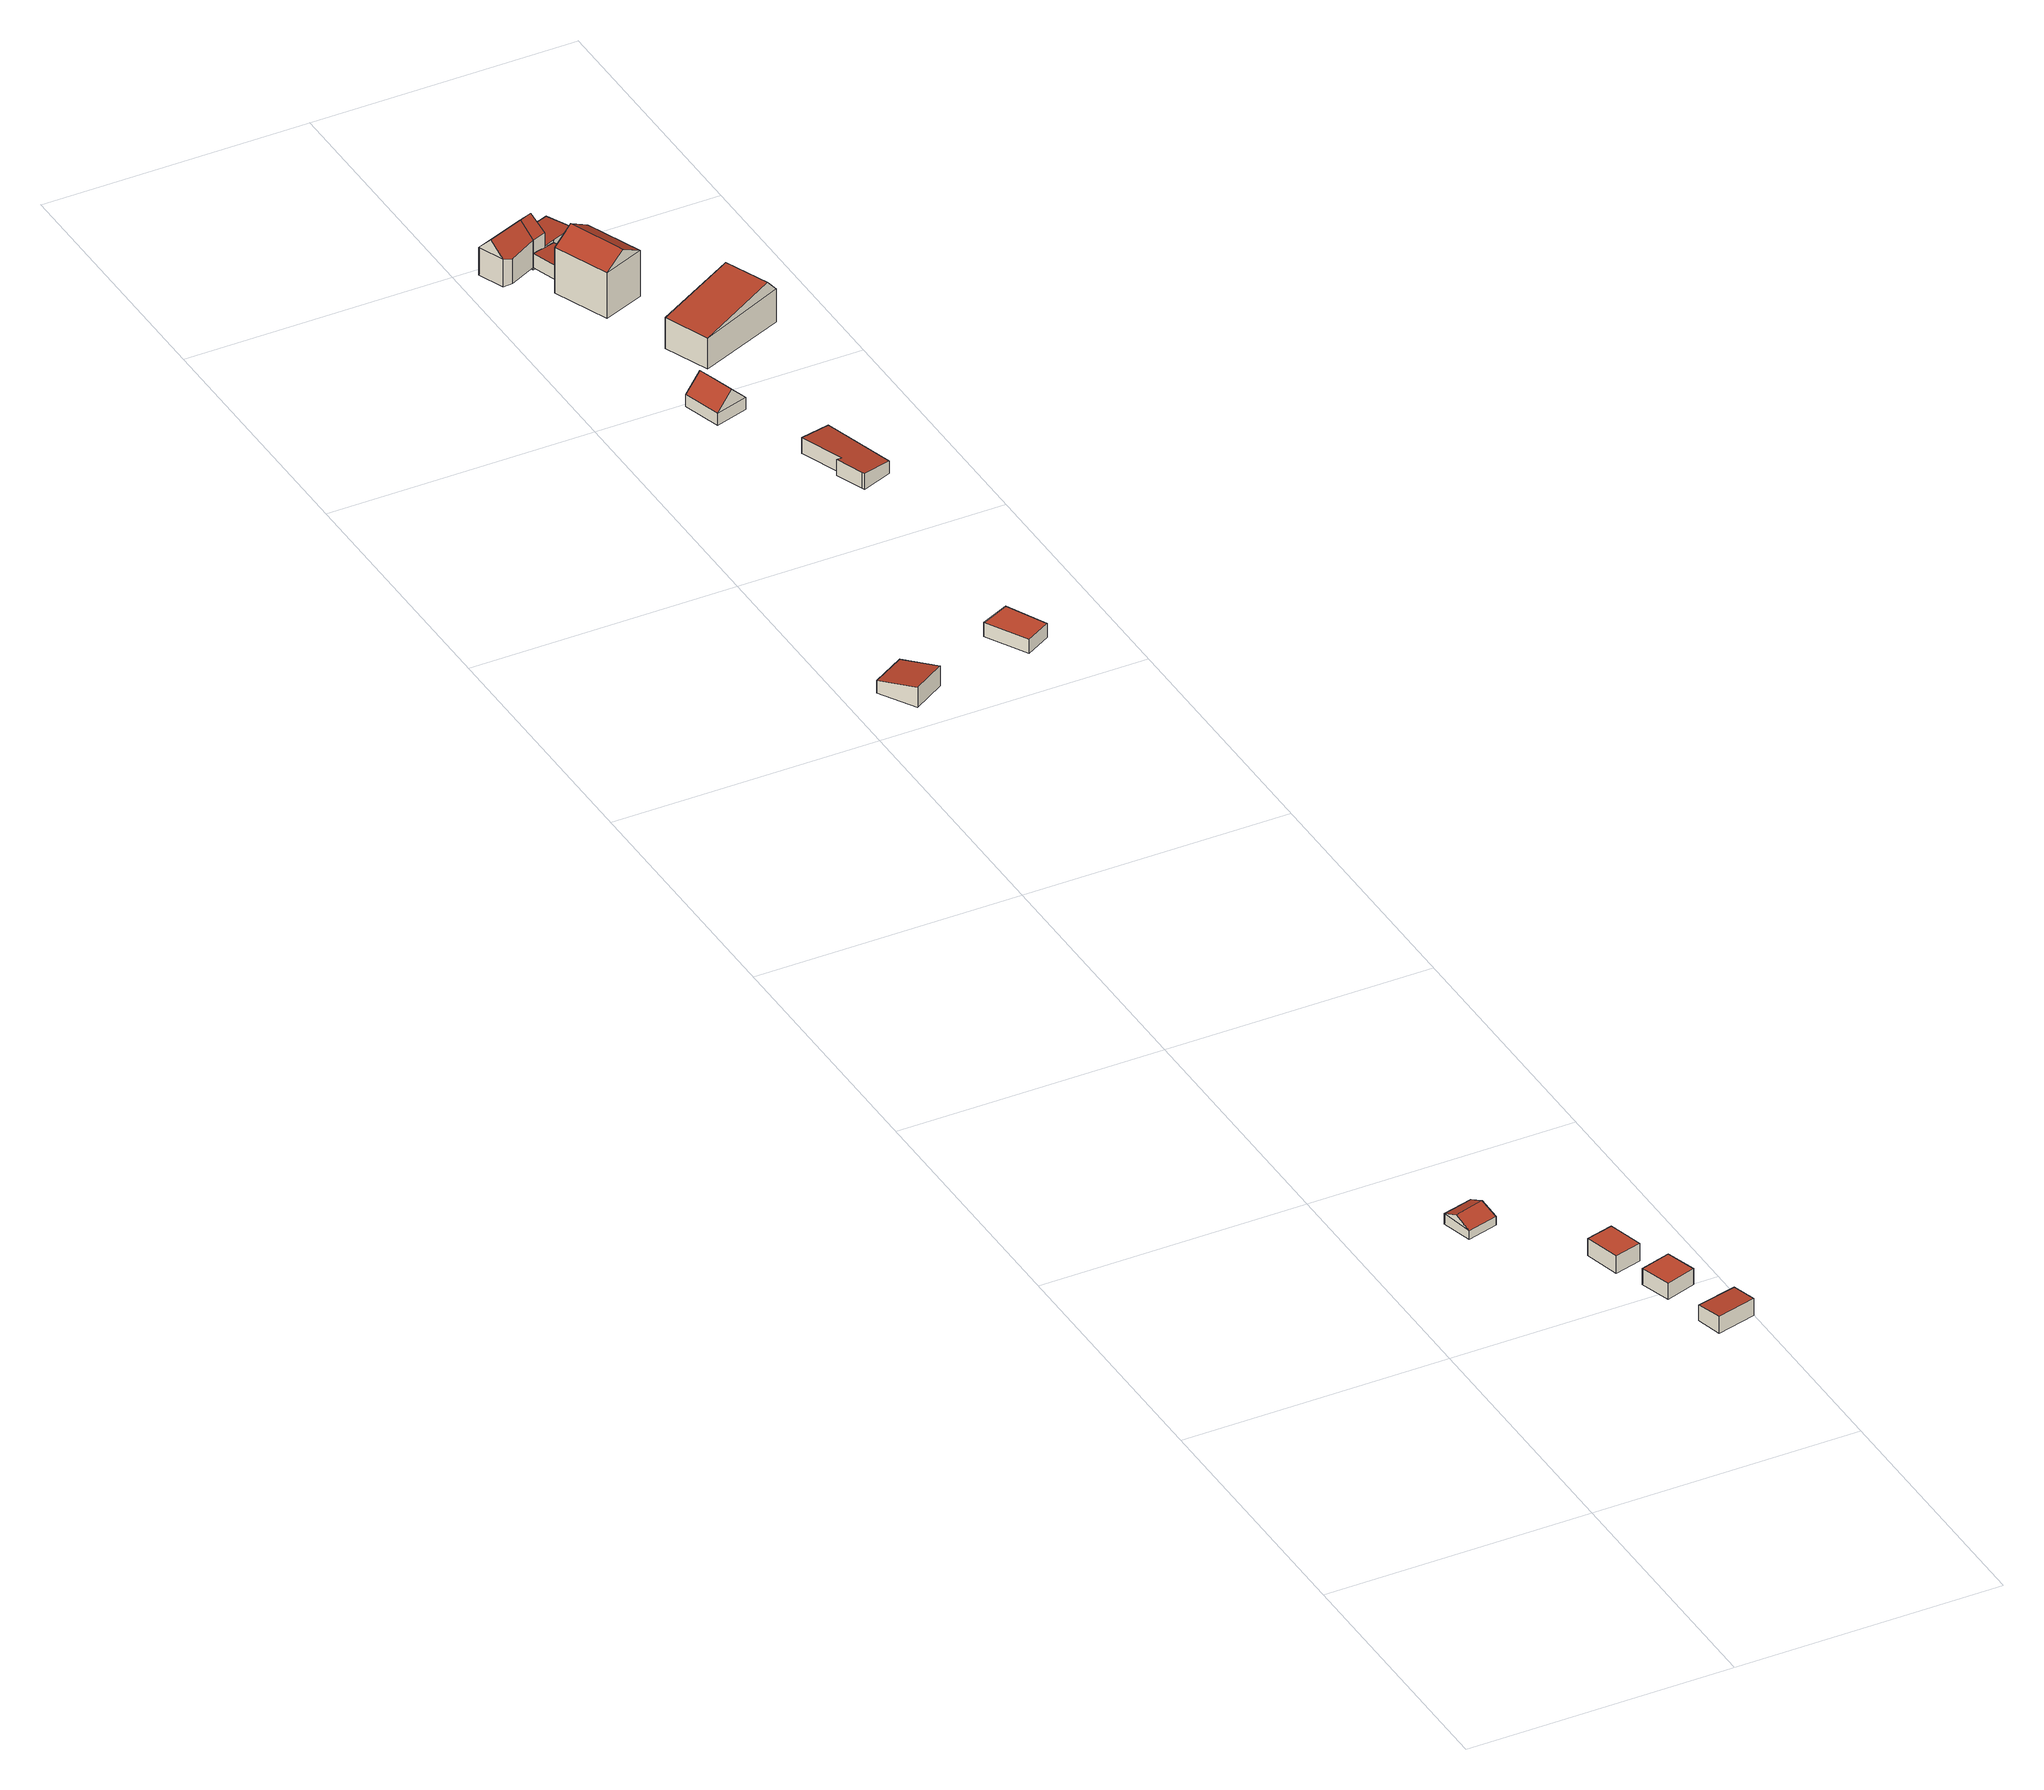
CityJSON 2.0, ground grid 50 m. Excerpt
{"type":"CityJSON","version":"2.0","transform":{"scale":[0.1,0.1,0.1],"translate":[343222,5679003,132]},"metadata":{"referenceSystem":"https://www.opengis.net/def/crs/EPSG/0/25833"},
"CityObjects":{
"building1":{"type":"Building","attributes":{"Dachtyp_tdc":"tdcGableRoof","Gemeindeschluessel":14729160,"Dachneigung":24.06,"QualitaetDacherkennung":79,"Geometrietyp2DReferenz":"3000","function":"31001_9998","roofType":"3100","measuredHeight":3.17},"geometry":[{"type":"MultiSurface","lod":"2","boundaries":[[[0,1,2,3]],[[1,4,5,2]],[[4,6,7,5]],[[6,0,3,7]],[[4,1,8]],[[0,6,9]],[[1,0,9,8]],[[6,4,8,9]],[[3,2,5,7]]],"semantics":{"surfaces":[{"type":"WallSurface"},{"type":"RoofSurface"},{"type":"GroundSurface"}],"values":[0,0,0,0,0,0,1,1,2]}}]},
"building2":{"type":"Building","attributes":{"Dachtyp_tdc":"tdcPolyFlatRoof","Gemeindeschluessel":14729160,"Dachneigung":3.37,"QualitaetDacherkennung":80,"Geometrietyp2DReferenz":"3000","function":"31001_9998","roofType":"2100","measuredHeight":3.34},"geometry":[{"type":"MultiSurface","lod":"2","boundaries":[[[10,11,12,13]],[[11,14,15,12]],[[14,16,17,15]],[[16,10,13,17]],[[16,14,11,10]],[[13,12,15,17]]],"semantics":{"surfaces":[{"type":"WallSurface"},{"type":"RoofSurface"},{"type":"GroundSurface"}],"values":[0,0,0,0,1,2]}}]},
"building3":{"type":"Building","attributes":{"Dachtyp_tdc":"tdcPolyFlatRoof","Gemeindeschluessel":14729160,"Dachneigung":0,"QualitaetDacherkennung":81,"Geometrietyp2DReferenz":"3000","function":"31001_9998","roofType":"1000","measuredHeight":3.2},"geometry":[{"type":"MultiSurface","lod":"2","boundaries":[[[18,19,20,21]],[[19,22,23,20]],[[22,24,25,23]],[[24,18,21,25]],[[24,22,19,18]],[[21,20,23,25]]],"semantics":{"surfaces":[{"type":"WallSurface"},{"type":"RoofSurface"},{"type":"GroundSurface"}],"values":[0,0,0,0,1,2]}}]},
"building4":{"type":"Building","attributes":{"Dachtyp_tdc":"tdcPolyFlatRoof","Gemeindeschluessel":14729160,"Dachneigung":0,"QualitaetDacherkennung":77,"Geometrietyp2DReferenz":"3000","function":"31001_9998","roofType":"1000","measuredHeight":3.54},"geometry":[{"type":"MultiSurface","lod":"2","boundaries":[[[26,27,28,29]],[[27,30,31,28]],[[30,32,33,31]],[[32,26,29,33]],[[32,30,27,26]],[[29,28,31,33]]],"semantics":{"surfaces":[{"type":"WallSurface"},{"type":"RoofSurface"},{"type":"GroundSurface"}],"values":[0,0,0,0,1,2]}}]},
"building5":{"type":"Building","attributes":{"Dachtyp_tdc":"tdcPolyFlatRoof","Gemeindeschluessel":14729160,"Dachneigung":10.46,"QualitaetDacherkennung":62,"Geometrietyp2DReferenz":"3000","function":"31001_9998","roofType":"2100","measuredHeight":3.99},"geometry":[{"type":"MultiSurface","lod":"2","boundaries":[[[34,35,36,37]],[[35,38,39,36]],[[38,40,41,39]],[[40,34,37,41]],[[40,38,35,34]],[[37,36,39,41]]],"semantics":{"surfaces":[{"type":"WallSurface"},{"type":"RoofSurface"},{"type":"GroundSurface"}],"values":[0,0,0,0,1,2]}}]},
"building6":{"type":"Building","attributes":{"Dachtyp_tdc":"tdcPolyFlatRoof","Gemeindeschluessel":14729160,"Dachneigung":0,"QualitaetDacherkennung":85,"Geometrietyp2DReferenz":"3000","function":"31001_9998","roofType":"1000","measuredHeight":2.79},"geometry":[{"type":"MultiSurface","lod":"2","boundaries":[[[42,43,44,45]],[[43,46,47,44]],[[46,48,49,47]],[[48,42,45,49]],[[48,46,43,42]],[[45,44,47,49]]],"semantics":{"surfaces":[{"type":"WallSurface"},{"type":"RoofSurface"},{"type":"GroundSurface"}],"values":[0,0,0,0,1,2]}}]},
"building7":{"type":"Building","attributes":{"Dachtyp_tdc":"tdcGableRoof","Gemeindeschluessel":14729160,"Dachneigung":45.07,"QualitaetDacherkennung":83,"Geometrietyp2DReferenz":"3000","function":"31001_9998","roofType":"3100","measuredHeight":5.59},"geometry":[{"type":"MultiSurface","lod":"2","boundaries":[[[50,51,52,53]],[[51,54,55,52]],[[54,56,57,55]],[[56,50,53,57]],[[54,51,58]],[[50,56,59]],[[51,50,59,58]],[[56,54,58,59]],[[53,52,55,57]]],"semantics":{"surfaces":[{"type":"WallSurface"},{"type":"RoofSurface"},{"type":"GroundSurface"}],"values":[0,0,0,0,0,0,1,1,2]}}]},
"building8":{"type":"Building","attributes":{"Dachtyp_tdc":"tdcPolyFlatRoof","Gemeindeschluessel":14729160,"Dachneigung":5.9,"QualitaetDacherkennung":87,"Geometrietyp2DReferenz":"3000","function":"31001_9998","roofType":"2100","measuredHeight":3.25},"geometry":[{"type":"MultiSurface","lod":"2","boundaries":[[[60,61,62,63]],[[61,64,65,62]],[[64,66,67,65]],[[66,68,69,67]],[[68,70,71,69]],[[70,72,73,71]],[[72,74,75,73]],[[74,60,63,75]],[[74,72,70,68,66,64,61,60]],[[63,62,65,67,69,71,73,75]]],"semantics":{"surfaces":[{"type":"WallSurface"},{"type":"RoofSurface"},{"type":"GroundSurface"}],"values":[0,0,0,0,0,0,0,0,1,2]}}]},
"building9":{"type":"Building","attributes":{"Dachtyp_tdc":"tdcFreeFormRoof","Gemeindeschluessel":14729160,"Dachneigung":46.1,"QualitaetDacherkennung":81,"Geometrietyp2DReferenz":"3000","function":"31001_9998","roofType":"5000","measuredHeight":8.23},"geometry":[{"type":"MultiSurface","lod":"2","boundaries":[[[76,77,78,79]],[[77,80,81,78]],[[80,82,83,81]],[[82,84,85,83]],[[84,76,79,85]],[[86,87,77,76]],[[82,80,87,86,84]],[[80,77,87]],[[76,84,86]],[[79,78,81,83,85]]],"semantics":{"surfaces":[{"type":"WallSurface"},{"type":"RoofSurface"},{"type":"GroundSurface"}],"values":[0,0,0,0,0,1,1,0,0,2]}}]},
"building10":{"type":"Building","attributes":{"Dachtyp_tdc":"tdcFreeFormRoof","Gemeindeschluessel":14729160,"Dachneigung":30.67,"QualitaetDacherkennung":85,"Geometrietyp2DReferenz":"3000","function":"31001_9998","roofType":"5000","measuredHeight":11.67},"geometry":[{"type":"MultiSurface","lod":"2","boundaries":[[[88,89,90,91]],[[89,92,93,90]],[[92,94,95,93]],[[94,96,97,95]],[[96,88,91,97]],[[98,96,94,99]],[[88,98,99,92,89]],[[94,92,99]],[[88,96,98]],[[91,90,93,95,97]]],"semantics":{"surfaces":[{"type":"WallSurface"},{"type":"RoofSurface"},{"type":"GroundSurface"}],"values":[0,0,0,0,0,1,1,0,0,2]}}]},
"building11":{"type":"Building","attributes":{"Dachtyp_tdc":"tdcPolyFlatRoof","Gemeindeschluessel":14729160,"Dachneigung":6.37,"QualitaetDacherkennung":46,"Geometrietyp2DReferenz":"3000","function":"31001_9998","roofType":"2100","measuredHeight":2.81},"geometry":[{"type":"MultiSurface","lod":"2","boundaries":[[[100,101,93,95]],[[101,102,81,93]],[[102,103,104,81]],[[103,100,95,104]],[[103,102,101,100]],[[95,93,81,104]]],"semantics":{"surfaces":[{"type":"WallSurface"},{"type":"RoofSurface"},{"type":"GroundSurface"}],"values":[0,0,0,0,1,2]}}]},
"building12":{"type":"Building","attributes":{"Gemeindeschluessel":14729160,"Geometrietyp2DReferenz":"3000","function":"31001_9998","roofType":"9999"},"children":["building12-1","building12-2"]},
"building12-1":{"type":"BuildingPart","attributes":{"Dachtyp_tdc":"tdcGableRoof","Dachneigung":45.96,"QualitaetDacherkennung":62,"Geometrietyp2DReferenz":"3000","roofType":"3100","measuredHeight":8.76},"parents":["building12"],"geometry":[{"type":"MultiSurface","lod":"2","boundaries":[[[105,80,106,107,108]],[[80,109,110,106]],[[109,111,112,113,110]],[[77,114,115,116]],[[114,80,105,115]],[[80,114,77,109]],[[111,116,115,105]],[[109,77,116,111]],[[113,107,106,110]],[[108,112,111,105]],[[108,107,113,112]]],"semantics":{"surfaces":[{"type":"WallSurface"},{"type":"RoofSurface"},{"type":"GroundSurface"},{"type":"ClosureSurface"}],"values":[0,0,0,1,1,0,0,0,2,0,3]}}]},
"building12-2":{"type":"BuildingPart","attributes":{"Dachtyp_tdc":"tdcPolyFlatRoof","Dachneigung":6.92,"QualitaetDacherkennung":85,"Geometrietyp2DReferenz":"3000","roofType":"2100","measuredHeight":3.26},"parents":["building12"],"geometry":[{"type":"MultiSurface","lod":"2","boundaries":[[[117,118,119,120]],[[118,108,107,119]],[[112,121,122,113]],[[121,123,124,122]],[[123,117,120,124]],[[123,121,112,108,118,117]],[[120,119,107,113,122,124]],[[112,113,107,108]]],"semantics":{"surfaces":[{"type":"WallSurface"},{"type":"RoofSurface"},{"type":"GroundSurface"},{"type":"ClosureSurface"}],"values":[0,0,0,0,0,1,2,3]}}]},
"building13":{"type":"Building","attributes":{"Dachtyp_tdc":"tdcGableRoof","Gemeindeschluessel":14729160,"Dachneigung":10.3,"QualitaetDacherkennung":24,"Geometrietyp2DReferenz":"3000","function":"31001_9998","roofType":"3100","measuredHeight":9.01},"geometry":[{"type":"MultiSurface","lod":"2","boundaries":[[[125,126,127,128]],[[126,129,130,127]],[[129,131,132,130]],[[131,125,128,132]],[[129,126,133]],[[125,131,134]],[[126,125,134,133]],[[131,129,133,134]],[[128,127,130,132]]],"semantics":{"surfaces":[{"type":"WallSurface"},{"type":"RoofSurface"},{"type":"GroundSurface"}],"values":[0,0,0,0,0,0,1,1,2]}}]}
},
"vertices":[
[26,567,250],[84,583,250],[84,583,229],[26,567,229],[100,525,246],[100,525,229],[42,509,246],[42,509,229],[91,557,261],[34,541,261],
[301,68,322],[312,20,325],[312,20,291],[301,68,291],[237,1,325],[237,1,291],[225,50,322],[225,50,291],
[201,202,309],[258,219,309],[258,219,277],[201,202,277],[275,162,309],[275,162,277],[218,144,309],[218,144,277],
[172,339,294],[223,352,294],[223,352,259],[172,339,259],[241,286,294],[241,286,259],[189,272,294],[189,272,259],
[40,2442,139],[0,2510,124],[0,2510,99],[40,2442,99],[62,2546,124],[62,2546,99],[102,2479,139],[102,2479,99],
[357,2584,75],[309,2557,75],[309,2557,47],[357,2584,47],[266,2635,75],[266,2635,47],[320,2660,75],[320,2660,47],
[163,3375,70],[142,3448,70],[142,3448,46],[163,3375,46],[204,3466,70],[204,3466,46],[225,3393,70],[225,3393,46],[173,3457,102],[194,3384,102],
[289,3108,76],[270,3160,76],[270,3160,44],[289,3108,44],[280,3161,75],[280,3161,44],[249,3241,76],[249,3241,44],[249,3242,76],[249,3242,44],[309,3262,69],[309,3262,44],[349,3124,69],[349,3124,44],[292,3102,76],[292,3102,44],
[39,3979,69],[108,4006,69],[108,4006,14],[39,3979,14],[128,3957,68],[128,3957,14],[77,3932,63],[77,3932,14],[58,3930,69],[58,3930,14],[49,3955,96],[118,3981,96],
[167,3770,106],[125,3875,106],[125,3875,14],[167,3770,14],[151,3886,123],[151,3886,14],[203,3906,106],[203,3906,14],[245,3801,106],[245,3801,14],[205,3785,131],[163,3891,131],
[203,3906,36],[151,3886,42],[128,3957,42],[177,3976,36],[177,3976,14],
[155,3967,68],[128,3957,9],[155,3967,9],[155,3967,41],[108,4006,68],[108,4006,9],[130,4015,68],[130,4015,35],[130,4015,9],[118,3982,96],[142,3991,96],[130,4015,69],
[222,3993,41],[177,3976,41],[177,3976,9],[222,3993,9],[125,4023,34],[125,4023,9],[202,4051,34],[202,4051,9],
[248,3570,72],[214,3655,72],[214,3655,10],[248,3570,10],[376,3721,76],[376,3721,10],[411,3637,76],[411,3637,10],[357,3713,100],[391,3629,100]
]}
